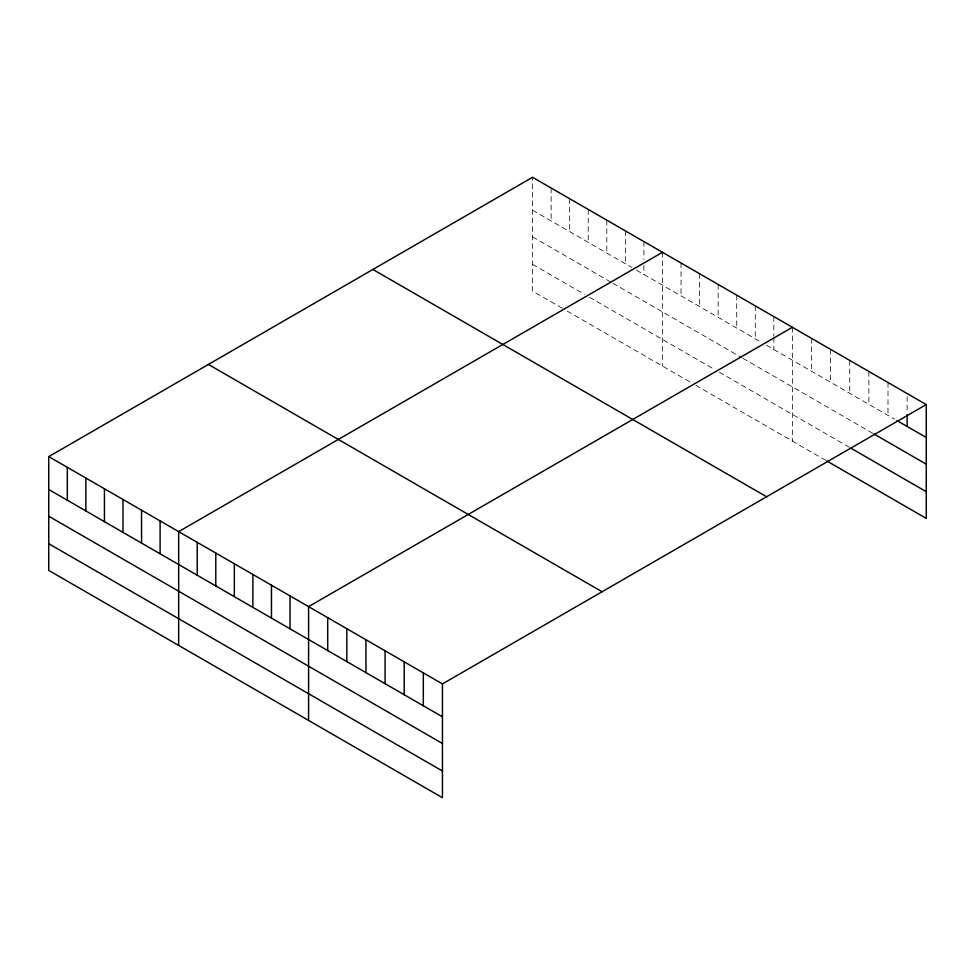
<?xml version="1.0" encoding="UTF-8"?>
<svg xmlns="http://www.w3.org/2000/svg" width="975" height="975" viewBox="0 0 975 975"><rect width="100%" height="100%" fill="white"/><g stroke="black" fill="none" stroke-linecap="round" stroke-linejoin="round"><path stroke-width="0.73" stroke-dasharray="4.88 3.66" d="M532.557 210.186L631.544 267.333M636.492 270.197L761.463 342.347M766.411 345.199L894.38 419.079M532.557 236.888L611.752 282.604M612.982 283.311L741.67 357.606M742.901 358.325L872.71 433.266M532.557 264.383L584.525 294.389M589.473 297.253L714.443 369.403M719.392 372.255L849.761 447.525M562.258 308.234L532.557 291.086L532.557 177.292M567.206 311.086L690.934 382.529M695.882 385.381L825.545 460.237M907.128 396.533L907.128 412.986M888.006 382.505L888.006 415.399M868.883 371.463L868.883 404.357M849.761 360.433L849.761 393.315M830.639 349.391L830.639 382.285M811.517 338.349L811.517 371.243M792.395 327.308L792.395 441.102M773.833 316.595L773.833 336.034M773.833 337.521L773.833 349.489M755.272 305.882L755.272 338.764M736.722 295.157L736.722 328.051M718.161 284.444L718.161 317.338M699.599 273.731L699.599 306.625M681.037 263.018L681.037 295.913M662.476 252.306L662.476 366.088M643.914 241.581L643.914 259.521M643.914 265.505L643.914 274.475M625.353 230.868L625.353 263.762M606.803 220.155L606.803 253.049M588.242 209.442L588.242 242.336M569.68 198.729L569.68 231.611M551.119 188.004L551.119 220.898"/><path stroke-width="1.46" d="M48.75 456.617L442.443 683.914L442.443 797.708L48.75 570.412L48.75 456.617L532.557 177.292L926.25 404.588L926.25 518.383L826.812 460.968M662.476 252.306L178.669 531.631L178.669 645.413M792.395 327.308L308.587 606.633L308.587 720.428M442.443 683.914L926.25 404.588M896.927 420.554L926.25 437.482M873.978 433.997L926.25 464.173M851.041 448.256L926.25 491.68M372.901 269.466L766.594 496.763M208.406 364.443L602.099 591.74M48.75 489.511L442.443 716.808M48.75 516.214L442.443 743.498M48.75 543.709L442.443 771.006M907.128 414.485L907.128 426.441M423.321 672.872L423.321 705.766M404.198 661.83L404.198 694.724M385.076 650.788L385.076 683.682M365.954 639.758L365.954 672.64M346.832 628.717L346.832 661.611M327.71 617.675L327.71 650.569M290.026 595.92L290.026 628.814M271.464 585.207L271.464 618.089M252.903 574.482L252.903 607.376M234.341 563.769L234.341 596.663M215.792 553.057L215.792 585.951M197.23 542.344L197.23 575.238M160.107 520.906L160.107 553.8M141.546 510.193L141.546 543.087M122.984 499.48L122.984 532.374M104.435 488.768L104.435 521.662M85.873 478.055L85.873 510.937M67.312 467.33L67.312 500.224"/></g></svg>
